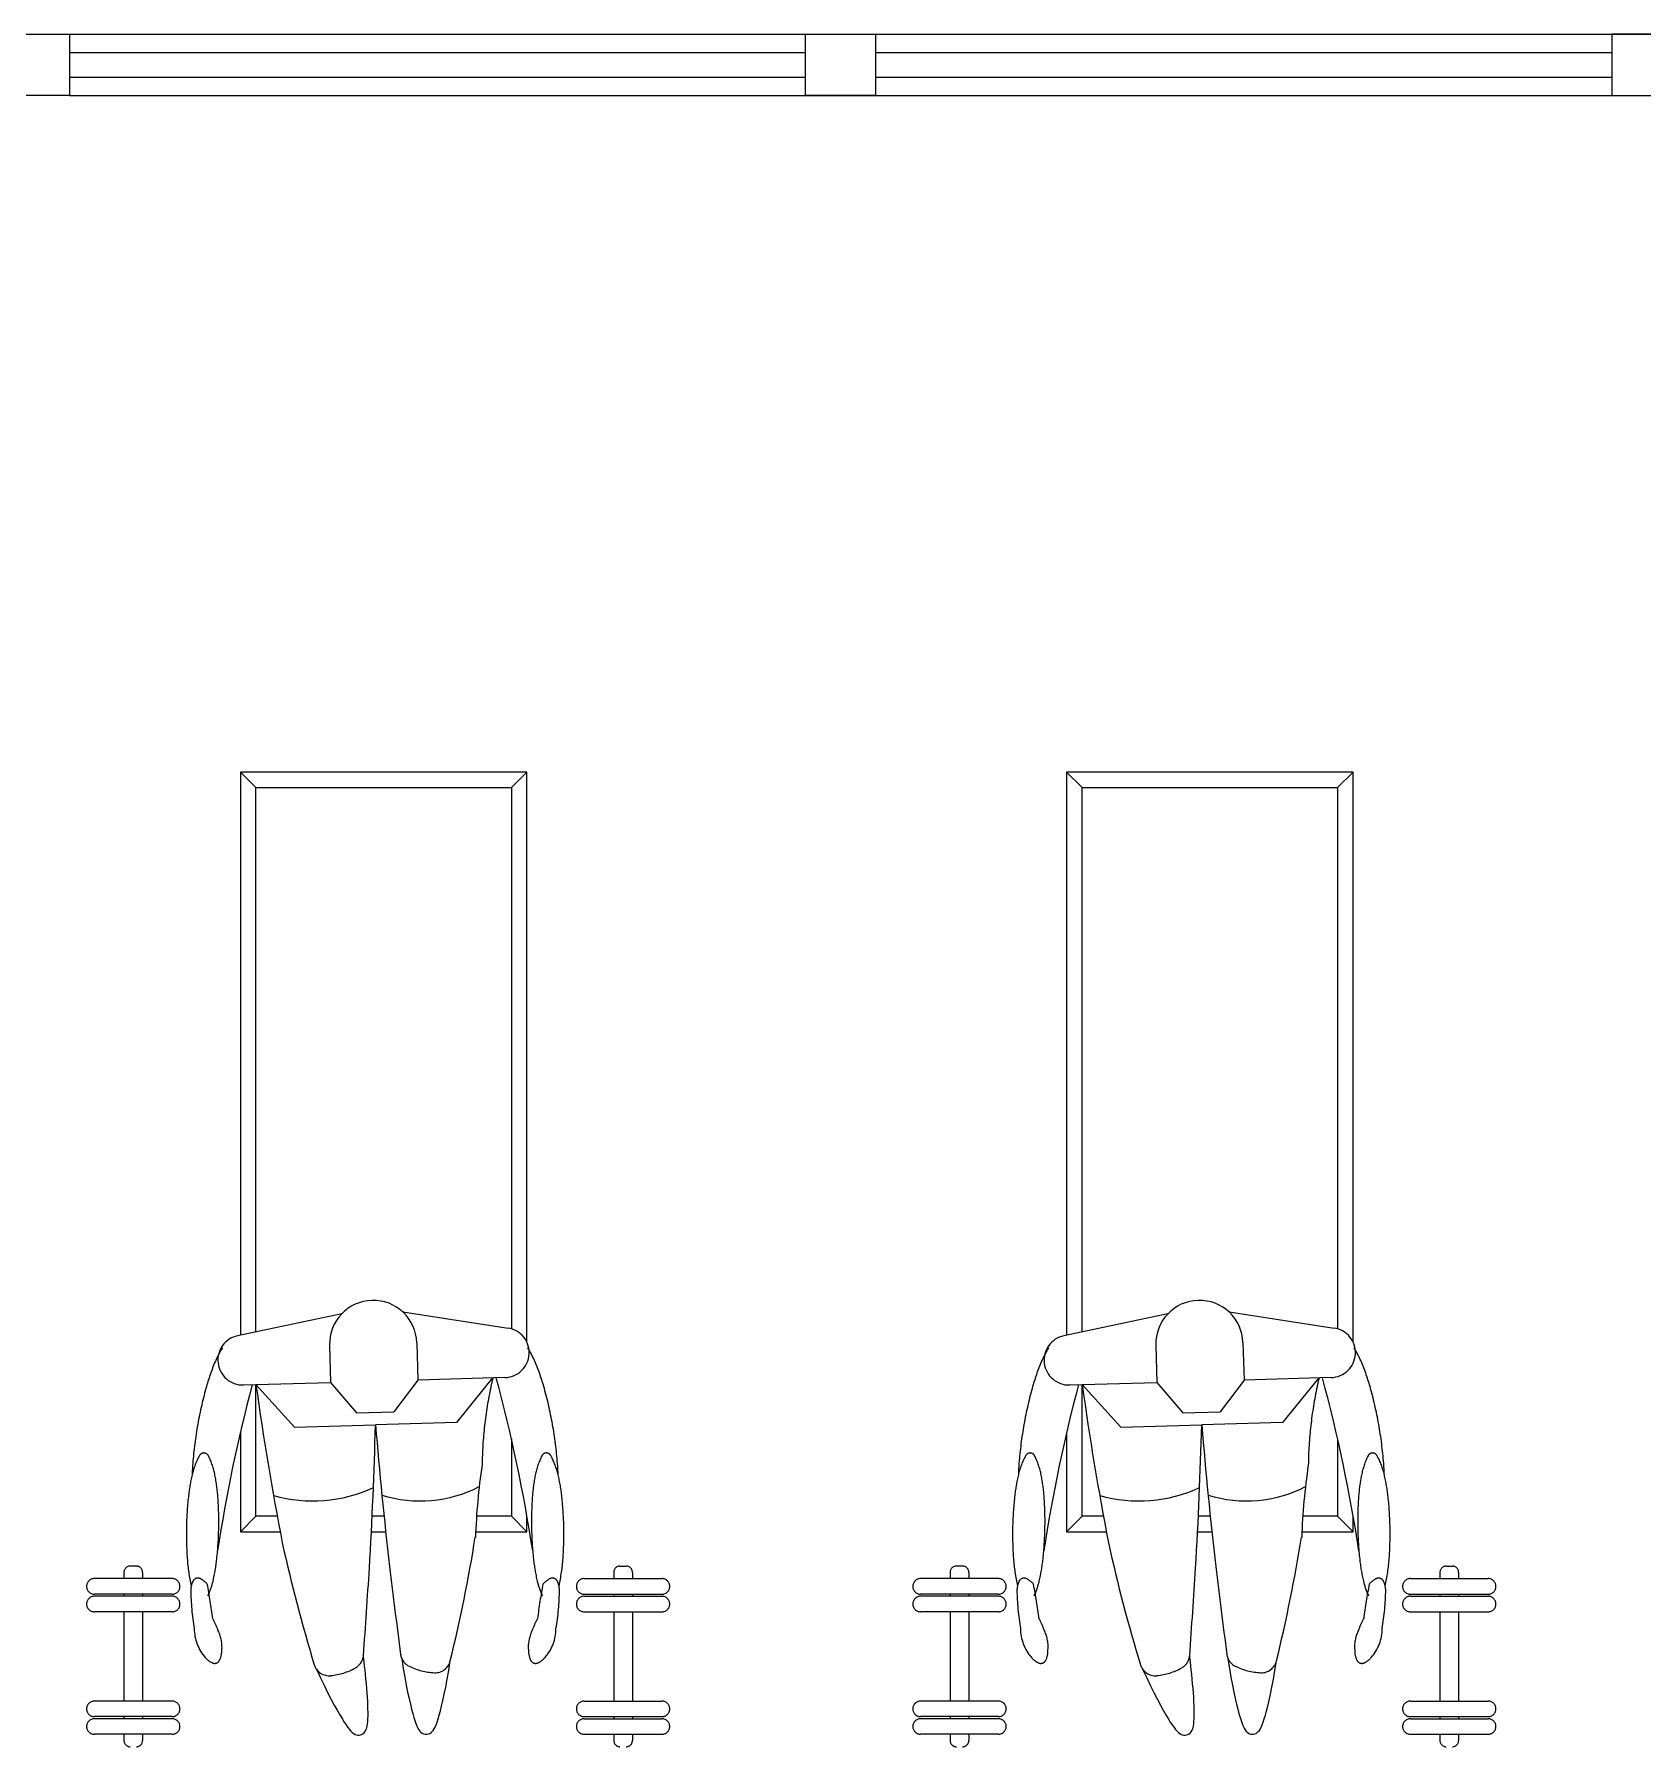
# Model space of a CAD drawing. Header units: millimetres. Extents: x 195.9 to 224.5, y 160.7 to 177.5.
# Drawn here: x 209.988 to 213.921, y 173.298 to 177.487 of the extents above; entities that cross this region are included whole.
import ezdxf

# ---------------------------------------------------------------- set-up
doc = ezdxf.new("R2010")
doc.units = ezdxf.units.MM
doc.linetypes.add('DASHDOT', pattern=[25.4, 12.7, -6.35, 0, -6.35])
doc.layers.add('ARREDI_attrezzature', color=175, linetype='Continuous')
for name, color, linetype, lineweight in [('PROIEZIONI_finissime', 251, 'Continuous', 0), ('SEZIONI_medie', 2, 'Continuous', 20), ('VETRATE_sezioni', 171, 'Continuous', 5)]:
    doc.layers.add(name, color=color, linetype=linetype, lineweight=lineweight)

msp = doc.modelspace()

# ---------------------------------------------------------------- linework, layer by layer
at = {"layer": 'ARREDI_attrezzature', "linetype": 'DASHDOT'}
for p, q in [((210.4915, 175.6825), (210.5296, 175.6444)), ((211.1922, 175.6825), (211.1541, 175.6444)), ((212.5117, 175.6825), (212.5498, 175.6444)), ((213.2124, 175.6825), (213.1743, 175.6444)), ((210.7395, 174.3577), (210.4848, 174.3038)), ((210.8887, 174.362), (211.1461, 174.3226)), ((212.7597, 174.3577), (212.505, 174.3038)), ((212.9089, 174.362), (213.1663, 174.3226)), ((210.9229, 174.2868), (210.9255, 174.1954)), ((212.9431, 174.2868), (212.9457, 174.1954)), ((210.7097, 174.2807), (210.7123, 174.1894)), ((212.7299, 174.2807), (212.7325, 174.1894)), ((210.4992, 174.1833), (210.7123, 174.1894)), ((210.5296, 174.1842), (210.624, 174.0802)), ((210.7123, 174.1894), (210.7754, 174.115)), ((210.9255, 174.1954), (210.8667, 174.1176)), ((211.1386, 174.2015), (210.9255, 174.1954)), ((211.1082, 174.2006), (211.0199, 174.0915)), ((212.5194, 174.1833), (212.7325, 174.1894)), ((212.5498, 174.1842), (212.6442, 174.0802)), ((212.7325, 174.1894), (212.7956, 174.115)), ((212.9457, 174.1954), (212.8869, 174.1176)), ((213.1588, 174.2015), (212.9457, 174.1954)), ((213.1284, 174.2006), (213.0401, 174.0915)), ((210.624, 174.0802), (210.8219, 174.0858)), ((210.7754, 174.115), (210.8667, 174.1176)), ((211.0199, 174.0915), (210.8219, 174.0858)), ((212.6442, 174.0802), (212.8421, 174.0858)), ((212.7956, 174.115), (212.8869, 174.1176)), ((213.0401, 174.0915), (212.8421, 174.0858)), ((210.4915, 173.8242), (210.5296, 173.8623)), ((211.1922, 173.8242), (211.1541, 173.8623)), ((212.5117, 173.8242), (212.5498, 173.8623)), ((213.2124, 173.8242), (213.1743, 173.8623)), ((210.3249, 173.7097), (210.1345, 173.7097)), ((210.2069, 173.725), (210.2069, 173.7097)), ((210.2373, 173.7402), (210.2221, 173.7402)), ((210.2526, 173.725), (210.2526, 173.7097)), ((211.3321, 173.7097), (211.5225, 173.7097)), ((211.4045, 173.725), (211.4045, 173.7097)), ((211.4197, 173.7402), (211.435, 173.7402)), ((211.4502, 173.725), (211.4502, 173.7097)), ((212.3451, 173.7097), (212.1547, 173.7097)), ((212.2271, 173.725), (212.2271, 173.7097)), ((212.2575, 173.7402), (212.2423, 173.7402)), ((212.2728, 173.725), (212.2728, 173.7097)), ((213.3523, 173.7097), (213.5427, 173.7097)), ((213.4247, 173.725), (213.4247, 173.7097)), ((213.4399, 173.7402), (213.4552, 173.7402)), ((213.4704, 173.725), (213.4704, 173.7097)), ((210.3249, 173.6717), (210.1345, 173.6717)), ((210.3249, 173.6665), (210.1345, 173.6665)), ((210.2069, 173.6717), (210.2069, 173.6665)), ((210.2526, 173.6717), (210.2526, 173.6665)), ((211.3321, 173.6717), (211.5225, 173.6717)), ((211.3321, 173.6665), (211.5225, 173.6665)), ((211.4045, 173.6717), (211.4045, 173.6665)), ((211.4502, 173.6717), (211.4502, 173.6665)), ((212.3451, 173.6717), (212.1547, 173.6717)), ((212.3451, 173.6665), (212.1547, 173.6665)), ((212.2271, 173.6717), (212.2271, 173.6665)), ((212.2728, 173.6717), (212.2728, 173.6665)), ((213.3523, 173.6717), (213.5427, 173.6717)), ((213.3523, 173.6665), (213.5427, 173.6665)), ((213.4247, 173.6717), (213.4247, 173.6665)), ((213.4704, 173.6717), (213.4704, 173.6665)), ((210.3249, 173.6284), (210.1345, 173.6284)), ((210.2069, 173.6284), (210.2069, 173.4103)), ((210.2526, 173.6284), (210.2526, 173.4103)), ((211.3321, 173.6284), (211.5225, 173.6284)), ((211.4045, 173.6284), (211.4045, 173.4103)), ((211.4502, 173.6284), (211.4502, 173.4103)), ((212.3451, 173.6284), (212.1547, 173.6284)), ((212.2271, 173.6284), (212.2271, 173.4103)), ((212.2728, 173.6284), (212.2728, 173.4103)), ((213.3523, 173.6284), (213.5427, 173.6284)), ((213.4247, 173.6284), (213.4247, 173.4103)), ((213.4704, 173.6284), (213.4704, 173.4103)), ((210.3249, 173.4103), (210.1345, 173.4103)), ((211.3321, 173.4103), (211.5225, 173.4103)), ((212.3451, 173.4103), (212.1547, 173.4103)), ((213.3523, 173.4103), (213.5427, 173.4103)), ((210.3249, 173.3722), (210.1345, 173.3722)), ((210.3249, 173.367), (210.1345, 173.367)), ((210.2069, 173.3722), (210.2069, 173.367)), ((210.2526, 173.3722), (210.2526, 173.367)), ((211.3321, 173.3722), (211.5225, 173.3722)), ((211.3321, 173.367), (211.5225, 173.367)), ((211.4045, 173.3722), (211.4045, 173.367)), ((211.4502, 173.3722), (211.4502, 173.367)), ((212.3451, 173.3722), (212.1547, 173.3722)), ((212.3451, 173.367), (212.1547, 173.367)), ((212.2271, 173.3722), (212.2271, 173.367)), ((212.2728, 173.3722), (212.2728, 173.367)), ((213.3523, 173.3722), (213.5427, 173.3722)), ((213.3523, 173.367), (213.5427, 173.367)), ((213.4247, 173.3722), (213.4247, 173.367)), ((213.4704, 173.3722), (213.4704, 173.367)), ((210.3249, 173.329), (210.1345, 173.329)), ((210.2069, 173.329), (210.2069, 173.3137)), ((210.2526, 173.329), (210.2526, 173.3137)), ((211.3321, 173.329), (211.5225, 173.329)), ((211.4045, 173.329), (211.4045, 173.3137)), ((211.4502, 173.329), (211.4502, 173.3137)), ((212.3451, 173.329), (212.1547, 173.329)), ((212.2271, 173.329), (212.2271, 173.3137)), ((212.2728, 173.329), (212.2728, 173.3137)), ((213.3523, 173.329), (213.5427, 173.329)), ((213.4247, 173.329), (213.4247, 173.3137)), ((213.4704, 173.329), (213.4704, 173.3137))]:
    msp.add_line(p, q, dxfattribs=at)
for points in [[(210.4915, 175.6825), (210.4915, 174.3052)], [(211.1922, 174.288), (211.1922, 175.6825), (210.4915, 175.6825)], [(212.5117, 175.6825), (212.5117, 174.3052)], [(213.2124, 174.288), (213.2124, 175.6825), (212.5117, 175.6825)], [(210.5296, 174.3133), (210.5296, 175.6444), (211.1541, 175.6444), (211.1541, 174.3208)], [(212.5498, 174.3133), (212.5498, 175.6444), (213.1743, 175.6444), (213.1743, 174.3208)], [(210.5817, 173.8623), (210.5296, 173.8623), (210.5296, 174.1842)], [(212.6019, 173.8623), (212.5498, 173.8623), (212.5498, 174.1842)], [(210.4915, 174.0674), (210.4915, 173.8242), (210.5889, 173.8242)], [(211.1541, 174.052), (211.1541, 173.8623)], [(212.5117, 174.0674), (212.5117, 173.8242), (212.6091, 173.8242)], [(213.1743, 174.052), (213.1743, 173.8623)], [(210.8429, 173.8623), (210.8138, 173.8623)], [(211.0669, 173.8242), (211.1922, 173.8242), (211.1922, 173.8635)], [(211.1541, 173.8623), (211.069, 173.8623)], [(212.8631, 173.8623), (212.834, 173.8623)], [(213.0871, 173.8242), (213.2124, 173.8242), (213.2124, 173.8635)], [(213.1743, 173.8623), (213.0892, 173.8623)], [(210.8119, 173.8242), (210.8469, 173.8242)], [(212.8321, 173.8242), (212.8671, 173.8242)], [(210.6773, 173.4886), (210.6874, 173.467), (210.6969, 173.4474), (210.7056, 173.4299), (210.7137, 173.4142), (210.7212, 173.4002), (210.7281, 173.3878), (210.7344, 173.3769), (210.7401, 173.3674), (210.7452, 173.359), (210.7499, 173.3519), (210.7542, 173.3458), (210.7581, 173.3406), (210.7618, 173.3365), (210.7652, 173.3331), (210.7686, 173.3306), (210.7719, 173.3287), (210.7753, 173.3275), (210.7786, 173.3269), (210.7819, 173.3269), (210.7851, 173.3274), (210.7881, 173.3285), (210.7909, 173.3301), (210.7935, 173.3321), (210.7958, 173.3346), (210.7977, 173.3376), (210.7993, 173.3411), (210.8007, 173.345), (210.8017, 173.3496), (210.8025, 173.3547), (210.8031, 173.3604), (210.8035, 173.3668), (210.8037, 173.374), (210.8037, 173.3819), (210.8036, 173.3904), (210.8033, 173.3996), (210.8029, 173.4093), (210.8023, 173.4196), (210.8016, 173.4303), (210.8008, 173.4413), (210.7998, 173.4526), (210.7987, 173.4641), (210.7976, 173.4755), (210.7964, 173.4864), (210.7953, 173.4964), (210.7942, 173.5052), (210.7934, 173.5124), (210.7928, 173.5176), (210.7924, 173.5204)], [(210.886, 173.5137), (210.8898, 173.4901), (210.8935, 173.4687), (210.8971, 173.4495), (210.9006, 173.4321), (210.904, 173.4166), (210.9072, 173.4028), (210.9103, 173.3906), (210.9131, 173.3799), (210.9158, 173.3704), (210.9183, 173.3623), (210.9207, 173.3552), (210.9231, 173.3492), (210.9255, 173.3442), (210.9279, 173.34), (210.9304, 173.3367), (210.9331, 173.334), (210.936, 173.3319), (210.9391, 173.3304), (210.9422, 173.3295), (210.9454, 173.3291), (210.9486, 173.3293), (210.9517, 173.33), (210.9548, 173.3313), (210.9577, 173.3331), (210.9604, 173.3355), (210.9629, 173.3384), (210.9653, 173.3421), (210.9677, 173.3467), (210.9701, 173.3522), (210.9725, 173.3588), (210.975, 173.3665), (210.9777, 173.3756), (210.9805, 173.3861), (210.9836, 173.3981), (210.9868, 173.4117), (210.9902, 173.4271), (210.9937, 173.4444), (210.9973, 173.4636), (211.001, 173.485), (211.0048, 173.5086)], [(212.6975, 173.4886), (212.7076, 173.467), (212.717, 173.4474), (212.7258, 173.4299), (212.7339, 173.4142), (212.7414, 173.4002), (212.7483, 173.3878), (212.7546, 173.3769), (212.7603, 173.3674), (212.7654, 173.359), (212.7701, 173.3519), (212.7744, 173.3458), (212.7783, 173.3406), (212.7819, 173.3365), (212.7854, 173.3331), (212.7888, 173.3306), (212.7921, 173.3287), (212.7955, 173.3275), (212.7988, 173.3269), (212.8021, 173.3269), (212.8053, 173.3274), (212.8083, 173.3285), (212.8111, 173.3301), (212.8137, 173.3321), (212.816, 173.3346), (212.8179, 173.3376), (212.8195, 173.3411), (212.8209, 173.345), (212.8219, 173.3496), (212.8227, 173.3547), (212.8233, 173.3604), (212.8237, 173.3668), (212.8239, 173.374), (212.8239, 173.3819), (212.8238, 173.3904), (212.8235, 173.3996), (212.8231, 173.4093), (212.8225, 173.4196), (212.8218, 173.4303), (212.821, 173.4413), (212.82, 173.4526), (212.8189, 173.4641), (212.8178, 173.4755), (212.8166, 173.4864), (212.8155, 173.4964), (212.8144, 173.5052), (212.8136, 173.5124), (212.813, 173.5176), (212.8126, 173.5204)], [(212.9062, 173.5137), (212.91, 173.4901), (212.9137, 173.4687), (212.9173, 173.4495), (212.9208, 173.4321), (212.9242, 173.4166), (212.9274, 173.4028), (212.9305, 173.3906), (212.9333, 173.3799), (212.936, 173.3704), (212.9385, 173.3623), (212.9409, 173.3552), (212.9433, 173.3492), (212.9457, 173.3442), (212.9481, 173.34), (212.9506, 173.3367), (212.9533, 173.334), (212.9562, 173.3319), (212.9593, 173.3304), (212.9624, 173.3295), (212.9656, 173.3291), (212.9688, 173.3293), (212.9719, 173.33), (212.975, 173.3313), (212.9779, 173.3331), (212.9806, 173.3355), (212.9831, 173.3384), (212.9855, 173.3421), (212.9879, 173.3467), (212.9903, 173.3522), (212.9927, 173.3588), (212.9952, 173.3665), (212.9979, 173.3756), (213.0007, 173.3861), (213.0038, 173.3981), (213.007, 173.4117), (213.0104, 173.4271), (213.0139, 173.4444), (213.0175, 173.4636), (213.0212, 173.485), (213.025, 173.5086)]]:
    msp.add_lwpolyline(points, dxfattribs=at)
for points in [[(210.4482, 174.2745, 0.04273), (210.4304, 174.2412, 0.034007), (210.4073, 174.1751, 0.024684), (210.3863, 174.0811, 0.024684), (210.3747, 173.9855, 0.010546), (210.3736, 173.9638, 0.001169)], [(211.1939, 174.2745, -0.04273), (211.2117, 174.2412, -0.034007), (211.2348, 174.1751, -0.024684), (211.2558, 174.0811, -0.024684), (211.2674, 173.9855, -0.010546), (211.2685, 173.9638, -0.001169)], [(212.4684, 174.2745, 0.04273), (212.4506, 174.2412, 0.034007), (212.4275, 174.1751, 0.024684), (212.4065, 174.0811, 0.024684), (212.3949, 173.9855, 0.010546), (212.3938, 173.9638, 0.001169)], [(213.2141, 174.2745, -0.04273), (213.2319, 174.2412, -0.034007), (213.255, 174.1751, -0.024684), (213.276, 174.0811, -0.024684), (213.2876, 173.9855, -0.010546), (213.2887, 173.9638, -0.001169)], [(211.0664, 173.8103, -0.028714), (211.0826, 173.9878, -0.024684), (211.0886, 174.084, -0.024684), (211.104, 174.1791, -0.010782), (211.1091, 174.2007, -0.058167)], [(213.0866, 173.8103, -0.028714), (213.1028, 173.9878, -0.024684), (213.1088, 174.084, -0.024684), (213.1242, 174.1791, -0.010782), (213.1293, 174.2007, -0.058167)], [(210.4025, 174.017, 0.279693), (210.3914, 174.0105, 0.06699), (210.3736, 173.9638, 0.030829), (210.3644, 173.9099, 0.02227), (210.3596, 173.8344, 0.02227), (210.3616, 173.7588, 0.038134), (210.3715, 173.692, 0.06699)], [(210.4123, 173.6678, 0.050728), (210.4247, 173.7036, 0.030829), (210.4339, 173.7575, 0.02227), (210.4387, 173.833, 0.02227), (210.4367, 173.9086, 0.030829), (210.4295, 173.9628, 0.06699), (210.4134, 174.0101, 0.279693), (210.4025, 174.017, 0.279693)], [(211.2298, 173.6678, -0.050728), (211.2174, 173.7036, -0.030829), (211.2082, 173.7575, -0.02227), (211.2035, 173.833, -0.02227), (211.2054, 173.9086, -0.030829), (211.2126, 173.9628, -0.06699), (211.2287, 174.0101, -0.279693), (211.2396, 174.017, -0.279693)], [(211.2396, 174.017, -0.279693), (211.2507, 174.0105, -0.06699), (211.2685, 173.9638, -0.030829), (211.2777, 173.9099, -0.02227), (211.2825, 173.8344, -0.02227), (211.2805, 173.7588, -0.038134), (211.2706, 173.692, -0.06699)], [(212.4227, 174.017, 0.279693), (212.4116, 174.0105, 0.06699), (212.3938, 173.9638, 0.030829), (212.3846, 173.9099, 0.02227), (212.3798, 173.8344, 0.02227), (212.3818, 173.7588, 0.038134), (212.3917, 173.692, 0.06699)], [(212.4325, 173.6678, 0.050728), (212.4449, 173.7036, 0.030829), (212.4541, 173.7575, 0.02227), (212.4589, 173.833, 0.02227), (212.4569, 173.9086, 0.030829), (212.4497, 173.9628, 0.06699), (212.4336, 174.0101, 0.279693), (212.4227, 174.017, 0.279693)], [(213.25, 173.6678, -0.050728), (213.2376, 173.7036, -0.030829), (213.2284, 173.7575, -0.02227), (213.2237, 173.833, -0.02227), (213.2256, 173.9086, -0.030829), (213.2328, 173.9628, -0.06699), (213.2489, 174.0101, -0.279693), (213.2598, 174.017, -0.279693)], [(213.2598, 174.017, -0.279693), (213.2709, 174.0105, -0.06699), (213.2887, 173.9638, -0.030829), (213.2979, 173.9099, -0.02227), (213.3027, 173.8344, -0.02227), (213.3007, 173.7588, -0.038134), (213.2908, 173.692, -0.06699)], [(210.3788, 173.5874, -0.039232), (210.3702, 173.6823, -0.097452), (210.3753, 173.703, -0.202486), (210.3831, 173.7102, -0.202486), (210.3937, 173.7095, -0.097452), (210.4106, 173.6965, -0.014859), (210.4241, 173.612, -0.041373), (210.4367, 173.584, -0.121832), (210.4466, 173.5376, -0.046594)], [(211.2633, 173.5874, 0.039232), (211.2719, 173.6823, 0.097452), (211.2669, 173.703, 0.202486), (211.259, 173.7102, 0.202486), (211.2485, 173.7095, 0.097452), (211.2315, 173.6965, 0.014859), (211.218, 173.612, 0.041373), (211.2054, 173.584, 0.121832), (211.1955, 173.5376, 0.046594)], [(212.399, 173.5874, -0.039232), (212.3904, 173.6823, -0.097452), (212.3955, 173.703, -0.202486), (212.4033, 173.7102, -0.202486), (212.4139, 173.7095, -0.097452), (212.4308, 173.6965, -0.014859), (212.4443, 173.612, -0.041373), (212.4569, 173.584, -0.121832), (212.4668, 173.5376, -0.046594)], [(213.2835, 173.5874, 0.039232), (213.2921, 173.6823, 0.097452), (213.287, 173.703, 0.202486), (213.2792, 173.7102, 0.202486), (213.2687, 173.7095, 0.097452), (213.2517, 173.6965, 0.014859), (213.2382, 173.612, 0.041373), (213.2256, 173.584, 0.121832), (213.2157, 173.5376, 0.046594)], [(210.4331, 173.5032, -0.202486), (210.4226, 173.5038, -0.097452), (210.4056, 173.5168, -0.181375), (210.3788, 173.5874, -0.041373)], [(211.209, 173.5032, 0.202486), (211.2196, 173.5038, 0.097452), (211.2365, 173.5168, 0.181375), (211.2633, 173.5874, 0.041373)], [(212.4533, 173.5032, -0.202486), (212.4428, 173.5038, -0.097452), (212.4258, 173.5168, -0.181375), (212.399, 173.5874, -0.041373)], [(213.2292, 173.5032, 0.202486), (213.2398, 173.5038, 0.097452), (213.2567, 173.5168, 0.181375), (213.2835, 173.5874, 0.041373)], [(210.4459, 173.5375, -0.127067), (210.4409, 173.5103, -0.202486), (210.4331, 173.5032, -0.202486)], [(211.1962, 173.5375, 0.127067), (211.2012, 173.5103, 0.202486), (211.209, 173.5032, 0.202486)], [(212.4661, 173.5375, -0.127067), (212.4611, 173.5103, -0.202486), (212.4533, 173.5032, -0.202486)], [(213.2164, 173.5375, 0.127067), (213.2214, 173.5103, 0.202486), (213.2292, 173.5032, 0.202486)]]:
    msp.add_lwpolyline(points, format="xyb", dxfattribs=at)
for centre, radius, start, end in [((210.8163, 174.2837), 0.1066, 1.6311, 181.6311), ((212.8365, 174.2837), 0.1066, 1.6311, 181.6311), ((210.4974, 174.2442), 0.0609, 101.959, 271.6311), ((211.1369, 174.2624), 0.0609, 271.6311, 81.3033), ((212.5176, 174.2442), 0.0609, 101.959, 271.6311), ((213.1571, 174.2624), 0.0609, 271.6311, 81.3033), ((214.2256, 173.1991), 3.8337, 165.1157, 171.3199), ((217.823, 175.1997), 7.3637, 187.92723, 190.97899), ((207.4165, 173.1991), 3.8337, 8.6801, 15.1472), ((216.2458, 173.1991), 3.8337, 165.1157, 171.3199), ((219.8432, 175.1997), 7.3637, 187.92723, 190.97899), ((209.4367, 173.1991), 3.8337, 8.6801, 15.1472), ((199.9272, 174.3707), 10.8984, 356.65615, 358.50224), ((221.6828, 174.9902), 10.8984, 184.76002, 186.59125), ((201.9474, 174.3707), 10.8984, 356.65615, 358.50224), ((223.703, 174.9902), 10.8984, 184.76002, 186.59125), ((210.6687, 174.2465), 0.3469, 253.9078, 295.2875), ((210.9317, 174.2127), 0.3131, 252.5158, 297.3643), ((212.6889, 174.2465), 0.3469, 253.9078, 295.2875), ((212.9519, 174.2127), 0.3131, 252.5158, 297.3643), ((214.3385, 174.6196), 3.8337, 192.3849, 196.9936), ((207.2807, 174.4186), 3.8337, 346.2687, 350.8773), ((216.3587, 174.6196), 3.8337, 192.3849, 196.9936), ((209.3009, 174.4186), 3.8337, 346.2687, 350.8773), ((210.1345, 173.6907), 0.019, 90, 270), ((210.2221, 173.725), 0.0152, 90, 180), ((210.2373, 173.725), 0.0152, 0, 90), ((210.3249, 173.6907), 0.019, 270, 90), ((176.6042, 175.9629), 34.2754, 355.91587, 356.27306), ((233.18, 176.4346), 22.4858, 186.88453, 187.43621), ((211.3321, 173.6907), 0.019, 90, 270), ((211.4197, 173.725), 0.0152, 90, 180), ((211.435, 173.725), 0.0152, 0, 90), ((211.5225, 173.6907), 0.019, 270, 90), ((212.1547, 173.6907), 0.019, 90, 270), ((212.2423, 173.725), 0.0152, 90, 180), ((212.2575, 173.725), 0.0152, 0, 90), ((212.3451, 173.6907), 0.019, 270, 90), ((178.6244, 175.9629), 34.2754, 355.91587, 356.27306), ((235.2002, 176.4346), 22.4858, 186.88453, 187.43621), ((213.3523, 173.6907), 0.019, 90, 270), ((213.4399, 173.725), 0.0152, 90, 180), ((213.4552, 173.725), 0.0152, 0, 90), ((213.5427, 173.6907), 0.019, 270, 90), ((210.1345, 173.6475), 0.019, 90, 270), ((210.3249, 173.6475), 0.019, 270, 90), ((211.3321, 173.6475), 0.019, 90, 270), ((211.5225, 173.6475), 0.019, 270, 90), ((212.1547, 173.6475), 0.019, 90, 270), ((212.3451, 173.6475), 0.019, 270, 90), ((213.3523, 173.6475), 0.019, 90, 270), ((213.5427, 173.6475), 0.019, 270, 90), ((210.7086, 173.5102), 0.0381, 196.9936, 275.9593), ((210.6962, 173.6295), 0.158, 275.9593, 299.1563), ((210.7546, 173.5248), 0.0381, 299.1563, 355.5328), ((210.9211, 173.5295), 0.0381, 187.7295, 244.106), ((210.9735, 173.6374), 0.158, 244.106, 267.303), ((210.9678, 173.5176), 0.0381, 267.303, 346.2687), ((212.7288, 173.5102), 0.0381, 196.9936, 275.9593), ((212.7164, 173.6295), 0.158, 275.9593, 299.1563), ((212.7748, 173.5248), 0.0381, 299.1563, 355.5328), ((212.9413, 173.5295), 0.0381, 187.7295, 244.106), ((212.9937, 173.6374), 0.158, 244.106, 267.303), ((212.988, 173.5176), 0.0381, 267.303, 346.2687), ((210.1345, 173.3912), 0.019, 90, 270), ((210.3249, 173.3912), 0.019, 270, 90), ((211.3321, 173.3912), 0.019, 90, 270), ((211.5225, 173.3912), 0.019, 270, 90), ((212.1547, 173.3912), 0.019, 90, 270), ((212.3451, 173.3912), 0.019, 270, 90), ((213.3523, 173.3912), 0.019, 90, 270), ((213.5427, 173.3912), 0.019, 270, 90), ((210.1345, 173.348), 0.019, 90, 270), ((210.3249, 173.348), 0.019, 270, 90), ((211.3321, 173.348), 0.019, 90, 270), ((211.5225, 173.348), 0.019, 270, 90), ((212.1547, 173.348), 0.019, 90, 270), ((212.3451, 173.348), 0.019, 270, 90), ((213.3523, 173.348), 0.019, 90, 270), ((213.5427, 173.348), 0.019, 270, 90), ((210.2221, 173.3137), 0.0152, 180, 270), ((210.2373, 173.3137), 0.0152, 270, 0), ((211.4197, 173.3137), 0.0152, 180, 270), ((211.435, 173.3137), 0.0152, 270, 0), ((212.2423, 173.3137), 0.0152, 180, 270), ((212.2575, 173.3137), 0.0152, 270, 0), ((213.4399, 173.3137), 0.0152, 180, 270), ((213.4552, 173.3137), 0.0152, 270, 0)]:
    msp.add_arc(centre, radius, start, end, dxfattribs=at)
at = {"layer": 'PROIEZIONI_finissime'}
for points in [[(210.0734, 177.4871), (215.8845, 177.4871)], [(210.0734, 177.3371), (215.8845, 177.3371)]]:
    msp.add_lwpolyline(points, dxfattribs=at)
at = {"layer": 'SEZIONI_medie'}
for points in [[(209.9017, 177.3371), (209.9017, 177.4871), (210.0734, 177.4871), (210.0734, 177.3371)], [(211.8732, 177.3371), (211.8732, 177.4871), (212.0449, 177.4871), (212.0449, 177.3371)], [(214.0164, 177.3371), (214.0164, 177.4871), (213.8447, 177.4871), (213.8447, 177.3371)]]:
    msp.add_lwpolyline(points, close=True, dxfattribs=at)
at = {"layer": 'VETRATE_sezioni', "linetype": 'Continuous', "ltscale": 0.25}
for p, q in [((210.0734, 177.4421), (211.8732, 177.4421)), ((212.0449, 177.4421), (213.8447, 177.4421)), ((210.0734, 177.3821), (211.8732, 177.3821)), ((212.0449, 177.3821), (213.8447, 177.3821))]:
    msp.add_line(p, q, dxfattribs=at)

doc.saveas('drawing.dxf')
